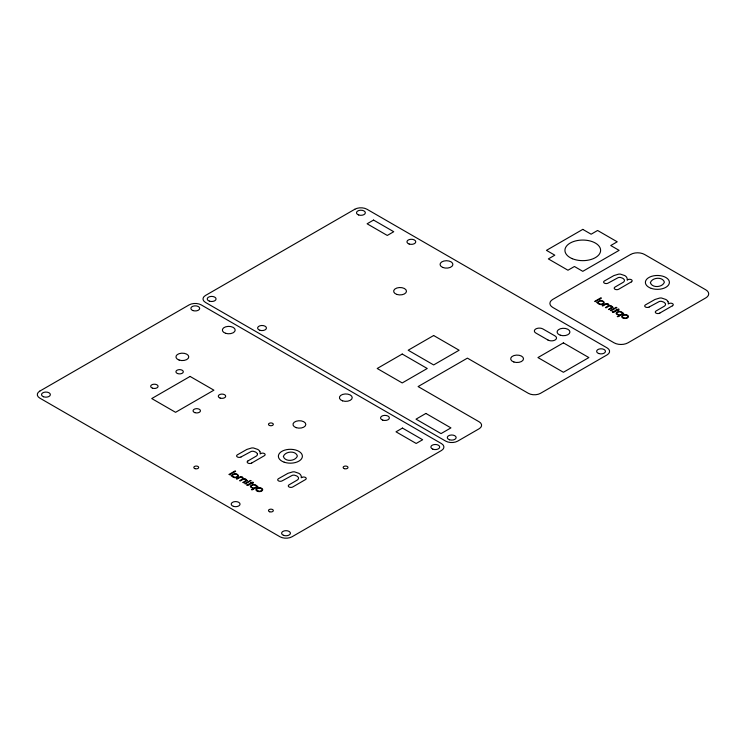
<?xml version="1.0" encoding="UTF-8"?>
<svg xmlns="http://www.w3.org/2000/svg" width="746" height="746" viewBox="0 0 746 746"><rect width="100%" height="100%" fill="white"/><g stroke="black" fill="none" stroke-linecap="round" stroke-linejoin="round"><path stroke-width="1.12" d="M250.013 480.489L251.113 480.62L250.022 480.75M615.776 307.371L616.877 307.501L615.814 307.66M39.78 391.118L189.139 304.89A8.542 4.933 0 0 1 201.234 304.9L441.408 443.562A8.542 4.933 0 0 1 441.408 450.537L292.04 536.766A8.542 4.933 0 0 1 279.964 536.766L39.799 398.103A8.542 4.933 0 0 1 39.799 391.128M241.098 456.906L251.234 451.442A4.457 2.574 0 0 1 252.279 451.265A2.881 1.66 0 0 1 253.332 451.283L255.449 451.983A8.206 4.737 0 0 1 256.083 452.365L256.988 453.167A4.597 2.658 0 0 1 257.417 454.155M248.017 460.897L256.214 456.151A4.998 2.891 0 0 0 257.445 454.155M260.652 453.605L260.13 453.904A10.575 6.108 0 0 0 259.85 451.563M228.91 474.493L235.111 470.922M229.46 474.81L235.661 471.23M251.682 463.024L264.326 455.722A2.639 1.529 0 0 0 264.392 453.568A2.639 1.529 0 0 0 260.615 453.587M230.943 475.668L235.046 473.3M231.493 475.985C231.95 476.358 234.654 478.764 236.752 477.291C241.247 475.659 235.568 473.3 235.596 473.617M236.435 478.839L239.009 477.347M236.976 479.156L239.531 477.682A2.322 1.343 0 0 1 240.79 477.263M239.643 480.685L242.189 479.212M240.184 481.002L242.767 479.51A2.322 1.343 0 0 1 243.989 479.1A1.874 1.082 0 0 1 245.63 479.809A1.874 1.082 0 0 1 245.248 480.946M242.767 482.494L245.341 481.002M246.32 480.443L246.851 480.135M243.308 482.811L247.392 480.452M244.735 483.632L248.922 481.207M245.285 483.949L249.472 481.524M252.819 482.084L251.803 482.671L250.898 482.149M253.36 482.401L252.353 482.988L253.015 483.371M251.467 489.618C258.107 488.509 245.928 487.623 252.241 484.853C254.358 483.445 256.876 485.972 257.407 486.187M252.017 489.935L257.957 486.504M627.656 279.769L627.144 280.067A10.575 6.108 0 0 0 626.864 277.726A8.019 4.635 0 0 0 624.756 275.582L620.495 274.136A5.008 2.891 0 0 0 618.583 274.155L613.893 275.582L604.437 280.953A2.639 1.529 0 0 0 604.363 283.116A2.639 1.529 0 0 0 608.139 283.088L618.247 277.605A4.457 2.574 0 0 1 619.292 277.428A2.881 1.66 0 0 1 620.336 277.447L622.453 278.146A8.206 4.737 0 0 1 623.087 278.528L624.001 279.33A4.597 2.658 0 0 1 624.43 280.319A4.998 2.891 0 0 1 623.218 282.314L615.021 287.061A2.639 1.529 0 0 0 614.956 289.224A2.639 1.529 0 0 0 618.723 289.206L631.33 281.885M594.674 301.375L600.875 297.803M595.224 301.692L601.416 298.12M596.707 302.55L600.81 300.181M597.257 302.867C597.714 303.277 600.502 305.664 602.609 304.135C607.011 302.419 601.248 300.209 601.351 300.498M301.738 477.496L301.216 477.804A10.575 6.108 0 0 0 300.936 475.463A8.019 4.635 0 0 0 298.829 473.318L294.577 471.864A5.008 2.891 0 0 0 292.665 471.892L287.965 473.309L278.51 478.68A2.639 1.529 0 0 0 278.445 480.844A2.639 1.529 0 0 0 282.221 480.825L292.329 475.333A4.457 2.574 0 0 1 293.365 475.155A2.881 1.66 0 0 1 294.418 475.174L296.535 475.883A8.206 4.737 0 0 1 297.169 476.256L298.074 477.058A4.597 2.658 0 0 1 298.512 478.055A4.998 2.891 0 0 1 297.3 480.042L289.103 484.797A2.639 1.529 0 0 0 289.028 486.961A2.639 1.529 0 0 0 292.805 486.933L305.412 479.622A2.639 1.529 0 0 0 305.478 477.459A2.639 1.529 0 0 0 301.71 477.487M602.19 305.72L604.773 304.228M602.74 306.037L605.295 304.564A2.322 1.343 0 0 1 606.554 304.144M605.398 307.566L607.953 306.102M605.948 307.884L608.531 306.401A2.322 1.343 0 0 1 609.752 305.981A1.874 1.082 0 0 1 611.394 306.69A1.874 1.082 0 0 1 611.011 307.837M608.531 309.376L611.105 307.884M612.084 307.324L612.606 307.016M609.072 309.693L613.156 307.333M610.498 310.513L614.685 308.089M611.039 310.83L615.236 308.406M618.574 308.975L617.567 309.553L616.653 309.03M619.124 309.282L618.117 309.87L618.779 310.252M617.231 316.5C623.824 315.25 611.767 314.663 617.912 311.772C620.01 310.336 622.658 312.779 623.171 313.078M617.772 316.817L623.721 313.385M649.197 306.97L659.333 301.496A4.457 2.574 0 0 1 660.378 301.319A2.881 1.66 0 0 1 661.422 301.337L663.548 302.046A8.206 4.737 0 0 1 664.173 302.419L665.087 303.221A4.597 2.658 0 0 1 665.516 304.219A4.998 2.891 0 0 1 664.304 306.205L656.107 310.961A2.639 1.529 0 0 0 656.042 313.124A2.639 1.529 0 0 0 659.809 313.096M659.781 313.078L672.416 305.785M612.942 312.192L612.242 311.744M612.998 311.716L617.054 309.851L616.149 309.32M247.234 484.835L251.299 482.97L250.386 482.438M547.9 339.971L535.917 333.07A4.998 2.881 0 0 1 535.824 328.939A4.998 2.881 0 0 1 542.976 328.995L554.968 335.896A4.998 2.881 0 0 1 555.052 340.027A4.998 2.881 0 0 1 547.9 339.971M618.266 310.55L617.604 310.168L614.527 311.94A1.884 1.091 0 0 1 613.632 312.285A1.054 0.606 0 0 1 612.97 312.22M252.502 483.669L251.84 483.277L248.763 485.059A1.884 1.091 0 0 1 247.868 485.404A1.054 0.606 0 0 1 247.206 485.338L246.506 484.909M608.149 304.126A2.732 1.576 0 0 1 608.932 305.664M608.204 304.088A3.264 1.884 0 0 0 607.999 303.976L607.794 303.883A1.856 1.072 0 0 0 606.489 303.669A3.161 1.828 0 0 0 604.801 304.247M608.867 305.543A2.425 1.399 0 0 1 611.328 305.879A2.425 1.399 0 0 1 611.934 307.296M606.554 304.181A1.921 1.11 0 0 1 608.251 304.872A1.921 1.11 0 0 1 607.869 306.046M667.978 301.617A8.019 4.635 0 0 0 665.842 299.472L661.581 298.027A5.008 2.891 0 0 0 659.669 298.055L654.979 299.472L645.523 304.844A2.639 1.529 0 0 0 645.449 307.007A2.639 1.529 0 0 0 649.225 306.988M667.95 301.626A10.575 6.108 0 0 1 668.248 303.967L668.742 303.659A2.639 1.529 0 0 1 672.491 303.622A2.639 1.529 0 0 1 672.444 305.804M627.628 279.75A2.639 1.529 0 0 1 631.405 279.731A2.639 1.529 0 0 1 631.358 281.904M242.394 477.235A2.732 1.576 0 0 1 243.177 478.783M242.45 477.207A3.264 1.884 0 0 0 242.236 477.095L242.03 477.002A1.856 1.072 0 0 0 240.734 476.787A3.161 1.828 0 0 0 239.037 477.365M243.103 478.662A2.425 1.399 0 0 1 245.565 478.997A2.425 1.399 0 0 1 246.171 480.415M240.799 477.3A1.921 1.11 0 0 1 242.487 477.99A1.921 1.11 0 0 1 242.105 479.165M259.888 451.563A8.019 4.635 0 0 0 257.743 449.418L253.491 447.973A5.008 2.891 0 0 0 251.579 447.992L246.879 449.418L237.424 454.79A2.639 1.529 0 0 0 237.359 456.953A2.639 1.529 0 0 0 241.135 456.925M251.719 463.042A2.639 1.529 0 0 1 247.942 463.061A2.639 1.529 0 0 1 247.98 460.879M283.387 456.477C285.009 462.175 295.649 461.317 297.384 455.993C295.77 450.295 285.093 451.171 283.387 456.477M650.391 282.641C652.023 288.338 662.662 287.48 664.388 282.156C662.774 276.458 652.107 277.335 650.391 282.641M354.854 209.234L205.495 295.463A8.542 4.933 0 0 0 205.495 302.438L445.67 441.1A8.542 4.933 0 0 0 457.746 441.1L479.137 428.754A8.542 4.933 0 0 0 479.109 421.788L418.096 386.568L467.416 358.136L528.392 393.338A8.542 4.933 0 0 0 540.449 393.356L607.104 354.872A8.542 4.933 0 0 0 607.104 347.897L366.939 209.234A8.542 4.933 0 0 0 354.854 209.234M373.56 220.07L367.107 223.791L387.286 235.447L393.739 231.717L373.56 220.07M190.09 376.432L151.746 398.56L175.562 412.314L213.906 390.177L190.09 376.432M582.785 229.386L546.454 250.358L554.81 255.179L548.357 258.909L567.967 270.229L574.429 266.499L582.785 271.33L619.105 250.358L610.75 245.527L617.212 241.807L597.593 230.477L591.14 234.207L582.785 229.386M433.65 335.523L408.183 350.228L433.65 364.934L459.116 350.228L433.65 335.523M402.225 354.042L377.196 368.496L402.225 382.94L427.244 368.496L402.225 354.042M630.622 254.461L552.786 299.398A9.838 5.679 0 0 0 552.786 307.436L614.07 342.815A9.838 5.679 0 0 0 627.983 342.815L705.828 297.878A9.838 5.679 0 0 0 705.828 289.84L644.544 254.461A9.838 5.679 0 0 0 630.622 254.461M425.901 413.443L416.016 419.159L441.035 433.603L450.929 427.896L425.901 413.443M402.458 428.083L396.005 431.813L416.184 443.46L422.637 439.739L402.458 428.083M563.407 342.862L537.941 357.567L563.407 372.273L588.874 357.567L563.407 342.862M623.376 318.244A3.385 1.949 0 0 0 628.468 316.565A3.385 1.949 0 0 0 623.414 314.859A3.385 1.949 0 0 0 623.376 318.244M623.731 317.861A2.639 1.52 0 0 0 627.722 316.584A2.639 1.52 0 0 0 623.805 315.222A2.639 1.52 0 0 0 623.731 317.861M618.182 314.616A2.564 1.483 0 0 0 622.043 313.348A2.564 1.483 0 0 0 618.21 312.052A2.564 1.483 0 0 0 618.182 314.616M599.597 303.902A2.602 1.501 0 0 0 603.551 302.643A2.602 1.501 0 0 0 599.681 301.291A2.602 1.501 0 0 0 599.597 303.902M651.221 288.357A12.011 6.938 0 0 0 669.404 282.51A12.011 6.938 0 0 0 651.547 276.346A12.011 6.938 0 0 0 651.221 288.357M257.612 491.362A3.385 1.949 0 0 0 262.713 489.684A3.385 1.949 0 0 0 257.65 487.977A3.385 1.949 0 0 0 257.612 491.362M257.967 490.98A2.639 1.52 0 0 0 261.967 489.702A2.639 1.52 0 0 0 258.051 488.341A2.639 1.52 0 0 0 257.967 490.98M252.428 487.735A2.564 1.483 0 0 0 256.279 486.467A2.564 1.483 0 0 0 252.446 485.17A2.564 1.483 0 0 0 252.428 487.735M233.834 477.02A2.602 1.501 0 0 0 237.787 475.762A2.602 1.501 0 0 0 233.927 474.409A2.602 1.501 0 0 0 233.834 477.02M284.207 462.194A12.011 6.938 0 0 0 302.391 456.347A12.011 6.938 0 0 0 284.534 450.183A12.011 6.938 0 0 0 284.207 462.194M572.313 258.694A17.839 10.295 0 0 0 600.521 251.421A17.839 10.295 0 0 0 575.511 240.949A17.839 10.295 0 0 0 572.313 258.694M382.754 420.129A4.42 2.555 0 0 0 389.384 417.919A4.42 2.555 0 0 0 382.754 415.709A4.42 2.555 0 0 0 382.754 420.129M296.19 427.654A6.425 3.711 0 0 0 305.823 424.437A6.425 3.711 0 0 0 296.19 421.229A6.425 3.711 0 0 0 296.19 427.654M225.562 333.285A6.425 3.711 0 0 0 235.195 330.068A6.425 3.711 0 0 0 225.562 326.86A6.425 3.711 0 0 0 225.562 333.285M179.143 360.076A6.425 3.711 0 0 0 188.775 356.868A6.425 3.711 0 0 0 179.143 353.66A6.425 3.711 0 0 0 179.143 360.076M342.6 400.854A6.425 3.711 0 0 0 352.233 397.646A6.425 3.711 0 0 0 342.6 394.438A6.425 3.711 0 0 0 342.6 400.854M269.483 425.481A2.425 1.399 0 0 0 273.316 424.493A2.425 1.399 0 0 0 269.912 423.066A2.425 1.399 0 0 0 269.483 425.481M195.023 468.665A2.425 1.399 0 0 0 198.669 467.453A2.425 1.399 0 0 0 195.023 466.241A2.425 1.399 0 0 0 195.023 468.665M269.688 511.775A2.425 1.399 0 0 0 273.334 510.562A2.425 1.399 0 0 0 269.688 509.35A2.425 1.399 0 0 0 269.688 511.775M344.354 468.665A2.425 1.399 0 0 0 348 467.453A2.425 1.399 0 0 0 344.354 466.241A2.425 1.399 0 0 0 344.354 468.665M432.811 449.148A4.42 2.555 0 0 0 439.702 447.218A4.42 2.555 0 0 0 433.351 444.737A4.42 2.555 0 0 0 432.811 449.148M283.415 535.283A4.42 2.555 0 0 0 290.408 533.483A4.42 2.555 0 0 0 284.207 530.891A4.42 2.555 0 0 0 283.415 535.283M194.893 412.65A3.711 2.145 0 0 0 200.46 410.794A3.711 2.145 0 0 0 194.893 408.939A3.711 2.145 0 0 0 194.893 412.65M152.52 388.19A3.711 2.145 0 0 0 158.077 386.335A3.711 2.145 0 0 0 152.52 384.479A3.711 2.145 0 0 0 152.52 388.19M177.539 373.532A3.711 2.145 0 0 0 183.311 371.909A3.711 2.145 0 0 0 177.996 369.829A3.711 2.145 0 0 0 177.539 373.532M220.135 398.075A3.711 2.145 0 0 0 225.702 396.219A3.711 2.145 0 0 0 220.135 394.373A3.711 2.145 0 0 0 220.135 398.075M193.065 310.606A4.42 2.555 0 0 0 199.695 308.396A4.42 2.555 0 0 0 193.065 306.186A4.42 2.555 0 0 0 193.065 310.606M233.423 506.348A4.42 2.555 0 0 0 240.053 504.128A4.42 2.555 0 0 0 233.423 501.918A4.42 2.555 0 0 0 233.423 506.348M43.464 396.732A4.42 2.555 0 0 0 50.355 394.802A4.42 2.555 0 0 0 44.005 392.321A4.42 2.555 0 0 0 43.464 396.732M409.144 244.026A4.42 2.555 0 0 0 415.774 241.816A4.42 2.555 0 0 0 409.144 239.606A4.42 2.555 0 0 0 409.144 244.026M396.844 294.428A6.425 3.711 0 0 0 406.477 291.22A6.425 3.711 0 0 0 396.844 288.012A6.425 3.711 0 0 0 396.844 294.428M560.302 335.206A6.425 3.711 0 0 0 569.935 331.998A6.425 3.711 0 0 0 560.302 328.781A6.425 3.711 0 0 0 560.302 335.206M513.882 362.006A6.425 3.711 0 0 0 523.515 358.789A6.425 3.711 0 0 0 513.882 355.581A6.425 3.711 0 0 0 513.882 362.006M442.704 267.422A6.425 3.711 0 0 0 452.859 264.802A6.425 3.711 0 0 0 443.851 261.035A6.425 3.711 0 0 0 442.704 267.422M358.705 214.979A4.42 2.555 0 0 0 365.344 212.769A4.42 2.555 0 0 0 358.705 210.549A4.42 2.555 0 0 0 358.705 214.979M209.43 301.16A4.42 2.555 0 0 0 216.07 298.95A4.42 2.555 0 0 0 209.43 296.74A4.42 2.555 0 0 0 209.43 301.16M449.502 439.767A4.42 2.555 0 0 0 456.142 437.548A4.42 2.555 0 0 0 449.502 435.338A4.42 2.555 0 0 0 449.502 439.767M259.813 330.245A4.42 2.555 0 0 0 266.443 328.035A4.42 2.555 0 0 0 259.813 325.825A4.42 2.555 0 0 0 259.813 330.245M598.833 353.548A4.42 2.555 0 0 0 605.472 351.338A4.42 2.555 0 0 0 598.833 349.128A4.42 2.555 0 0 0 598.833 353.548"/></g></svg>
